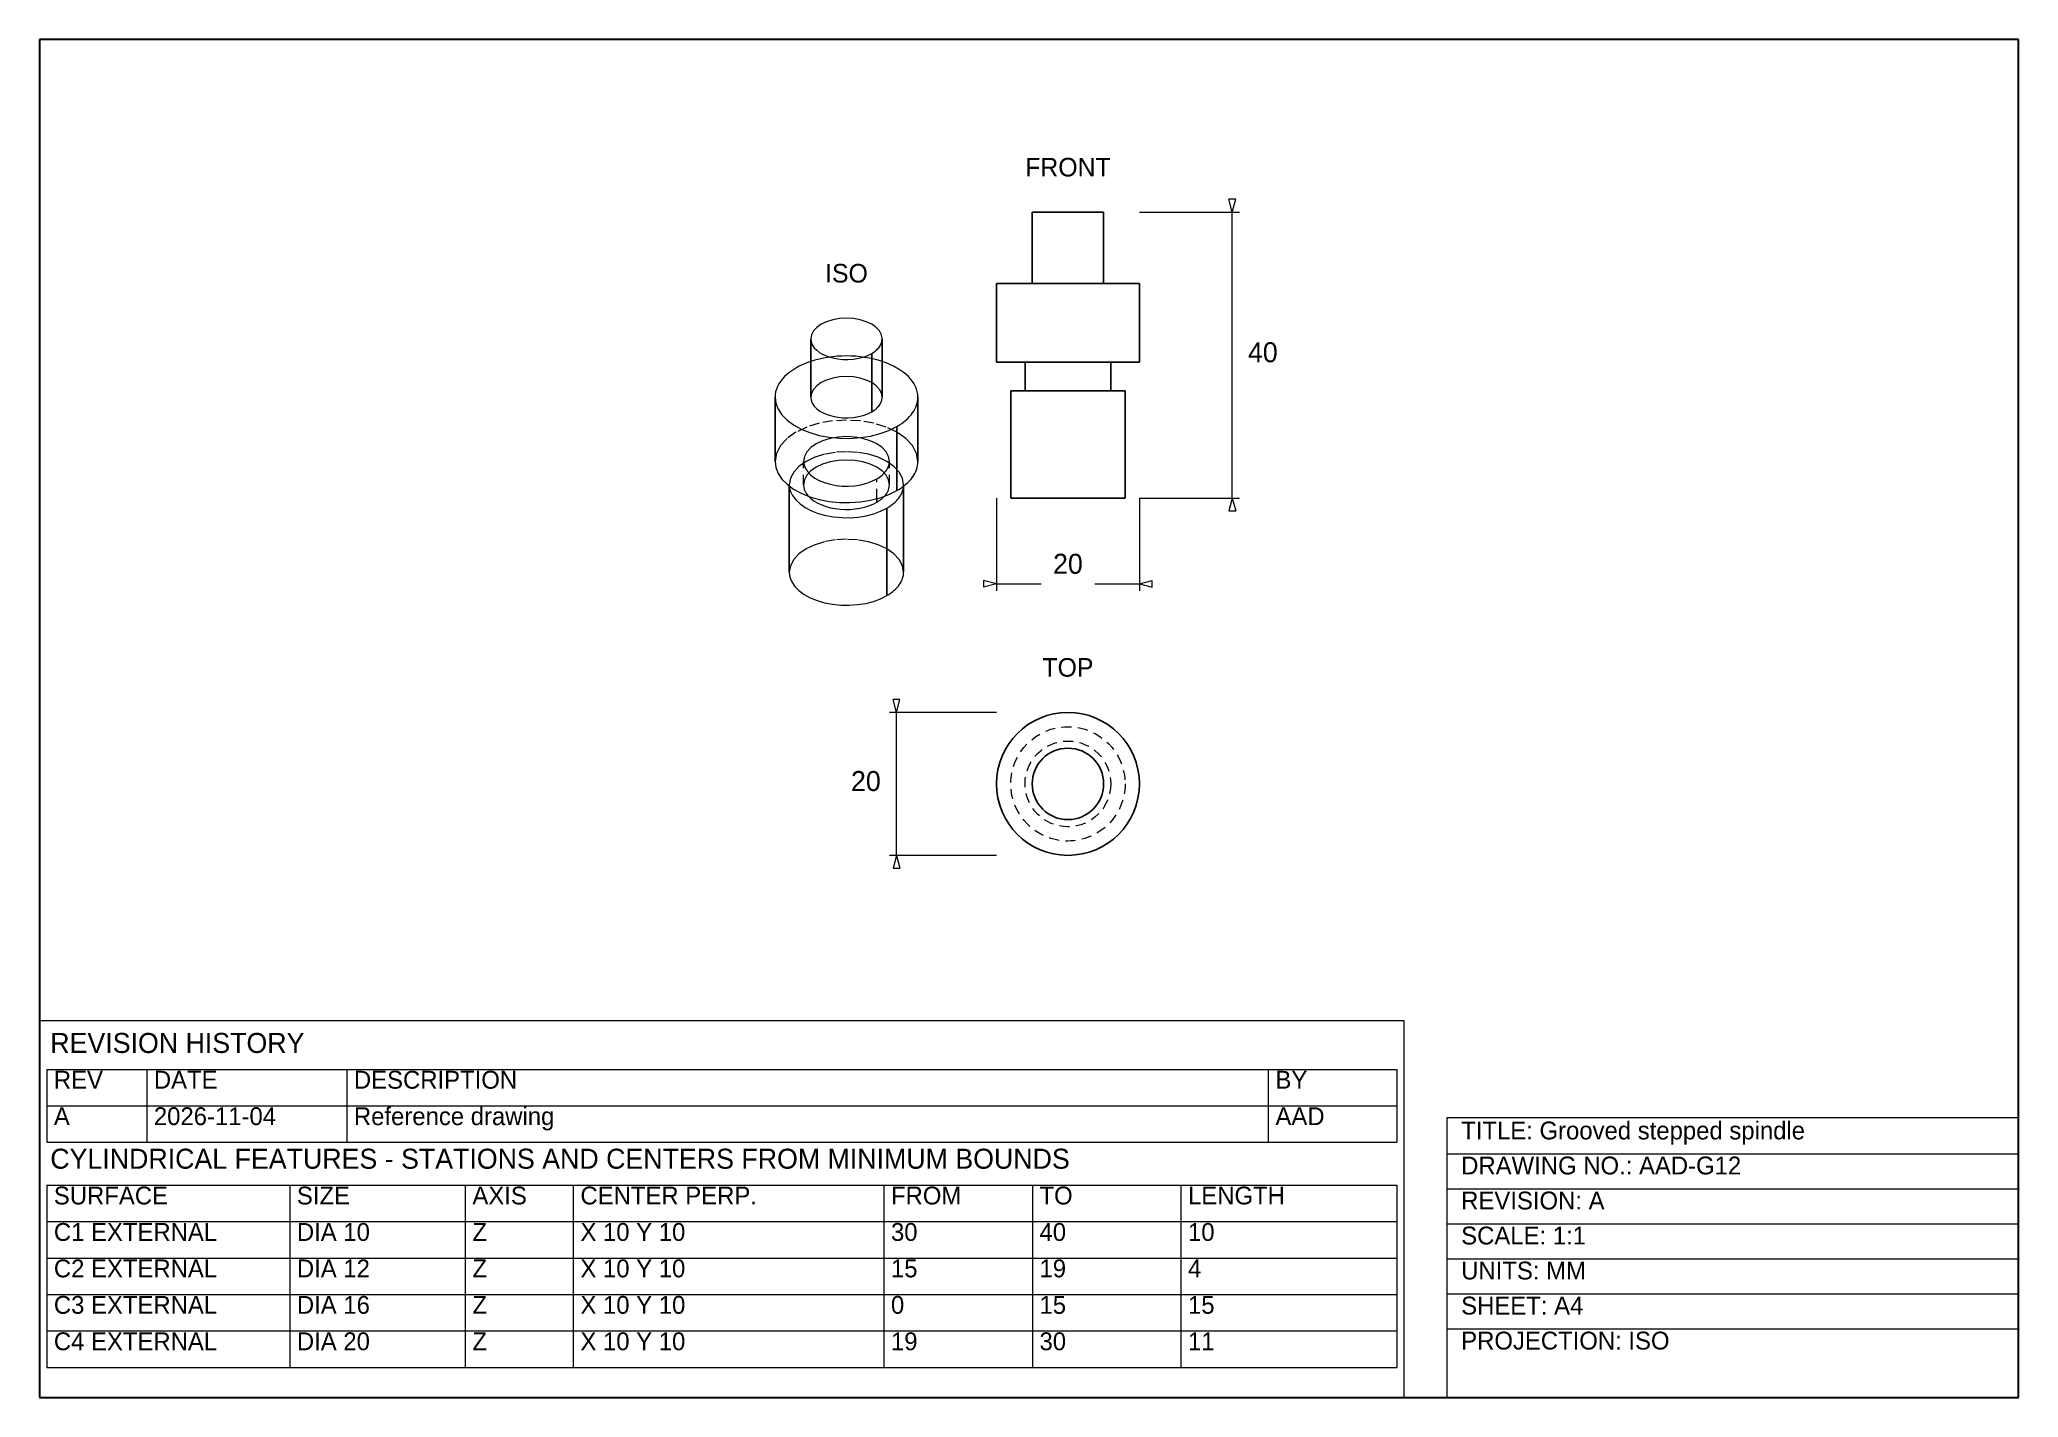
# Model space of a CAD drawing. Header units: millimetres. Extents: x 10 to 287, y 10 to 200.
import ezdxf
from ezdxf.enums import TextEntityAlignment as Align

# ---------------------------------------------------------------- set-up
doc = ezdxf.new("R2010")
doc.units = ezdxf.units.MM
doc.linetypes.add('HIDDEN', pattern=[2.3, 1.4, -0.9])
for name, color, linetype, lineweight in [('ANNOTATION', 7, 'Continuous', 18), ('BORDER', 7, 'Continuous', 18), ('DIMENSIONS', 7, 'Continuous', 18), ('HIDDEN', 8, 'Continuous', 18), ('SCHEDULE', 7, 'Continuous', 18), ('TITLE', 7, 'Continuous', 18), ('VISIBLE', 7, 'Continuous', 18)]:
    doc.layers.add(name, color=color, linetype=linetype, lineweight=lineweight)

msp = doc.modelspace()

# ---------------------------------------------------------------- linework, layer by layer
at = {"layer": 'BORDER', "lineweight": 30}
for p, q in [((287, 200), (10, 200)), ((10, 200), (10, 10)), ((287, 10), (287, 200)), ((10, 10), (287, 10))]:
    msp.add_line(p, q, dxfattribs=at)
at = {"layer": 'DIMENSIONS', "lineweight": 18}
for p, q in [((176.95, 175.85), (176.47, 177.65)), ((176.95, 175.85), (177.43, 177.65)), ((176.95, 135.85), (176.95, 175.85)), ((176.95, 135.85), (176.47, 134.05)), ((176.95, 135.85), (177.43, 134.05)), ((143.95, 123.85), (142.15, 124.33)), ((143.95, 123.85), (142.15, 123.37)), ((143.95, 123.85), (150.19, 123.85)), ((157.7, 123.85), (163.95, 123.85)), ((163.95, 123.85), (165.75, 124.33)), ((163.95, 123.85), (165.75, 123.37)), ((129.95, 105.85), (129.47, 107.65)), ((129.95, 105.85), (130.43, 107.65)), ((129.95, 85.85), (129.95, 105.85)), ((129.95, 85.85), (129.47, 84.05)), ((129.95, 85.85), (130.43, 84.05))]:
    msp.add_line(p, q, dxfattribs=at)
at = {"layer": 'DIMENSIONS', "lineweight": 13}
for p, q in [((177.43, 177.65), (176.47, 177.65)), ((163.95, 175.85), (177.95, 175.85)), ((143.95, 135.85), (143.95, 122.85)), ((163.95, 135.85), (163.95, 122.85)), ((163.95, 135.85), (177.95, 135.85)), ((176.47, 134.05), (177.43, 134.05)), ((142.15, 124.33), (142.15, 123.37)), ((165.75, 123.37), (165.75, 124.33)), ((143.95, 105.85), (128.95, 105.85)), ((130.43, 107.65), (129.47, 107.65)), ((143.95, 85.85), (128.95, 85.85)), ((129.47, 84.05), (130.43, 84.05))]:
    msp.add_line(p, q, dxfattribs=at)
at = {"layer": 'HIDDEN', "linetype": 'HIDDEN', "lineweight": 18}
for p, q in [((158.95, 165.85), (148.95, 165.85)), ((159.95, 154.85), (147.95, 154.85)), ((159.95, 150.85), (147.95, 150.85)), ((116.95, 137.71), (116.95, 140.98)), ((127.19, 135.75), (127.19, 138.53)), ((128.95, 137.71), (128.95, 140.98)), ((114.95, 137.51), (114.95, 137.71)), ((130.95, 137.51), (130.95, 137.71))]:
    msp.add_line(p, q, dxfattribs=at)
at = {"layer": 'HIDDEN', "linetype": 'HIDDEN', "lineweight": 15}
for points in [[(127.95, 154.96), (127.37, 155.14), (126.77, 155.29), (126.16, 155.43), (125.54, 155.53), (124.9, 155.62), (124.25, 155.68), (123.6, 155.72), (122.95, 155.73), (122.29, 155.72), (121.64, 155.68), (121, 155.62), (120.36, 155.53), (119.73, 155.43), (119.12, 155.29), (118.52, 155.14), (117.95, 154.96)], [(127.95, 149.96), (127.85, 150.52), (127.57, 151.06), (127.1, 151.56), (126.48, 152), (125.72, 152.36), (124.86, 152.63), (123.92, 152.79), (122.95, 152.84), (121.97, 152.79), (121.03, 152.63), (120.17, 152.36), (119.41, 152), (118.79, 151.56), (118.33, 151.06), (118.04, 150.52), (117.95, 149.96)], [(132.95, 140.98), (132.75, 142.1), (132.19, 143.19), (131.26, 144.18), (130.02, 145.06), (128.5, 145.78), (126.77, 146.31), (124.9, 146.64), (122.95, 146.75), (121, 146.64), (119.12, 146.31), (117.39, 145.78), (115.88, 145.06), (114.63, 144.18), (113.71, 143.19), (113.14, 142.1), (112.95, 140.98)], [(128.95, 140.98), (128.83, 141.65), (128.49, 142.3), (127.94, 142.9), (127.19, 143.43), (126.28, 143.86), (125.24, 144.18), (124.12, 144.37), (122.95, 144.44), (121.78, 144.37), (120.65, 144.18), (119.61, 143.86), (118.7, 143.43), (117.96, 142.9), (117.4, 142.3), (117.06, 141.65), (116.95, 140.98)], [(130.95, 137.71), (130.79, 138.61), (130.34, 139.48), (129.6, 140.28), (128.6, 140.98), (127.39, 141.55), (126.01, 141.98), (124.51, 142.24), (122.95, 142.33), (121.39, 142.24), (119.89, 141.98), (118.5, 141.55), (117.29, 140.98), (116.3, 140.28), (115.56, 139.48), (115.1, 138.61), (114.95, 137.71)], [(128.95, 137.71), (128.83, 138.39), (128.49, 139.04), (127.94, 139.64), (127.19, 140.16), (126.28, 140.59), (125.24, 140.91), (124.12, 141.11), (122.95, 141.17), (121.78, 141.11), (120.65, 140.91), (119.61, 140.59), (118.7, 140.16), (117.96, 139.64), (117.4, 139.04), (117.06, 138.39), (116.95, 137.71)], [(116.95, 140.98), (117.01, 140.47), (117.21, 139.97), (117.52, 139.5), (117.96, 139.05), (118.5, 138.65), (119.14, 138.3), (119.86, 138.01), (120.65, 137.78), (121.49, 137.62), (122.36, 137.53), (123.24, 137.52), (124.12, 137.58), (124.97, 137.72), (125.78, 137.92), (126.52, 138.19), (127.19, 138.53)], [(127.19, 138.53), (127.39, 138.65), (127.59, 138.78), (127.77, 138.91), (127.94, 139.05), (128.09, 139.2), (128.24, 139.34), (128.37, 139.5), (128.49, 139.65), (128.6, 139.81), (128.69, 139.97), (128.77, 140.13), (128.83, 140.3), (128.88, 140.47), (128.92, 140.64), (128.94, 140.81), (128.95, 140.98)], [(114.95, 137.71), (114.95, 137.7), (114.95, 137.69), (114.95, 137.67), (114.95, 137.66), (114.95, 137.65), (114.95, 137.63), (114.95, 137.62), (114.95, 137.61), (114.95, 137.6), (114.95, 137.58), (114.95, 137.57), (114.95, 137.56), (114.95, 137.54), (114.95, 137.53), (114.95, 137.52), (114.95, 137.51)], [(116.95, 137.71), (116.95, 137.6), (116.96, 137.5), (116.97, 137.39), (116.99, 137.29), (117.02, 137.18), (117.05, 137.08), (117.08, 136.97), (117.13, 136.87), (117.17, 136.77), (117.23, 136.66), (117.29, 136.56), (117.35, 136.46), (117.42, 136.37), (117.49, 136.27), (117.57, 136.17), (117.66, 136.08)], [(128.24, 136.08), (128.32, 136.17), (128.4, 136.27), (128.48, 136.37), (128.54, 136.46), (128.61, 136.56), (128.67, 136.66), (128.72, 136.77), (128.77, 136.87), (128.81, 136.97), (128.85, 137.08), (128.88, 137.18), (128.9, 137.29), (128.92, 137.39), (128.94, 137.5), (128.94, 137.6), (128.95, 137.71)], [(130.94, 137.51), (130.94, 137.52), (130.94, 137.53), (130.94, 137.54), (130.94, 137.56), (130.94, 137.57), (130.94, 137.58), (130.94, 137.6), (130.95, 137.61), (130.95, 137.62), (130.95, 137.63), (130.95, 137.65), (130.95, 137.66), (130.95, 137.67), (130.95, 137.69), (130.95, 137.7), (130.95, 137.71)], [(130.95, 125.46), (130.79, 126.36), (130.34, 127.23), (129.6, 128.03), (128.6, 128.73), (127.39, 129.3), (126.01, 129.73), (124.51, 129.99), (122.95, 130.08), (121.39, 129.99), (119.89, 129.73), (118.5, 129.3), (117.29, 128.73), (116.3, 128.03), (115.56, 127.23), (115.1, 126.36), (114.95, 125.46)]]:
    msp.add_lwpolyline(points, dxfattribs=at)
at = {"layer": 'HIDDEN', "linetype": 'HIDDEN', "lineweight": 18}
for radius in [8, 6]:
    msp.add_circle((153.95, 95.85), radius, dxfattribs=at)
at = {"layer": 'SCHEDULE', "lineweight": 18}
for p, q in [((201, 62.7), (10, 62.7)), ((10, 62.7), (10, 10)), ((201, 10), (201, 62.7)), ((10, 10), (201, 10))]:
    msp.add_line(p, q, dxfattribs=at)
at = {"layer": 'SCHEDULE', "lineweight": 13}
for p, q in [((11, 55.9), (200, 55.9)), ((11, 55.9), (11, 45.7)), ((25, 55.9), (25, 45.7)), ((53, 55.9), (53, 45.7)), ((182, 55.9), (182, 45.7)), ((200, 55.9), (200, 45.7)), ((11, 50.8), (200, 50.8)), ((11, 45.7), (200, 45.7)), ((11, 39.7), (200, 39.7)), ((11, 39.7), (11, 14.2)), ((45.02, 39.7), (45.02, 14.2)), ((69.59, 39.7), (69.59, 14.2)), ((84.71, 39.7), (84.71, 14.2)), ((128.18, 39.7), (128.18, 14.2)), ((148.97, 39.7), (148.97, 14.2)), ((169.76, 39.7), (169.76, 14.2)), ((200, 39.7), (200, 14.2)), ((11, 34.6), (200, 34.6)), ((11, 29.5), (200, 29.5)), ((11, 24.4), (200, 24.4)), ((11, 19.3), (200, 19.3)), ((11, 14.2), (200, 14.2))]:
    msp.add_line(p, q, dxfattribs=at)
at = {"layer": 'TITLE', "lineweight": 18}
for p, q in [((287, 49.1), (207, 49.1)), ((207, 49.1), (207, 10)), ((287, 10), (287, 49.1)), ((207, 10), (287, 10))]:
    msp.add_line(p, q, dxfattribs=at)
at = {"layer": 'TITLE', "lineweight": 13}
for p, q in [((207, 44.1), (287, 44.1)), ((207, 39.2), (287, 39.2)), ((207, 34.3), (287, 34.3)), ((207, 29.4), (287, 29.4)), ((207, 24.5), (287, 24.5)), ((207, 19.6), (287, 19.6))]:
    msp.add_line(p, q, dxfattribs=at)
at = {"layer": 'VISIBLE', "lineweight": 25}
for p, q in [((148.95, 165.85), (148.95, 175.85)), ((148.95, 175.85), (158.95, 175.85)), ((158.95, 165.85), (158.95, 175.85)), ((143.95, 154.85), (143.95, 165.85)), ((143.95, 165.85), (163.95, 165.85)), ((163.95, 154.85), (163.95, 165.85)), ((117.95, 149.96), (117.95, 158.12)), ((127.95, 149.96), (127.95, 158.12)), ((126.48, 147.92), (126.48, 156.08)), ((143.95, 154.85), (163.95, 154.85)), ((147.95, 150.85), (147.95, 154.85)), ((159.95, 150.85), (159.95, 154.85)), ((112.95, 140.98), (112.95, 149.96)), ((132.95, 140.98), (132.95, 149.96)), ((145.95, 135.85), (145.95, 150.85)), ((145.95, 150.85), (161.95, 150.85)), ((161.95, 135.85), (161.95, 150.85)), ((130.02, 136.89), (130.02, 145.88)), ((114.95, 125.46), (114.95, 137.51)), ((127.19, 135.26), (127.19, 135.75)), ((130.95, 125.46), (130.95, 137.51)), ((145.95, 135.85), (161.95, 135.85)), ((128.6, 122.2), (128.6, 134.44))]:
    msp.add_line(p, q, dxfattribs=at)
at = {"layer": 'VISIBLE', "lineweight": 18}
for points in [[(127.95, 158.12), (127.85, 158.69), (127.57, 159.23), (127.1, 159.73), (126.48, 160.16), (125.72, 160.52), (124.86, 160.79), (123.92, 160.95), (122.95, 161.01), (121.97, 160.95), (121.03, 160.79), (120.17, 160.52), (119.41, 160.16), (118.79, 159.73), (118.33, 159.23), (118.04, 158.69), (117.95, 158.12)], [(117.95, 158.12), (118, 157.7), (118.16, 157.29), (118.43, 156.89), (118.79, 156.52), (119.24, 156.18), (119.77, 155.89), (120.38, 155.65), (121.03, 155.46), (121.73, 155.32), (122.46, 155.25), (123.19, 155.24), (123.92, 155.29), (124.63, 155.41), (125.3, 155.58), (125.93, 155.8), (126.48, 156.08)], [(126.48, 156.08), (126.65, 156.18), (126.81, 156.29), (126.96, 156.4), (127.1, 156.52), (127.24, 156.64), (127.36, 156.76), (127.47, 156.89), (127.57, 157.02), (127.65, 157.15), (127.73, 157.29), (127.8, 157.42), (127.85, 157.56), (127.89, 157.7), (127.92, 157.84), (127.94, 157.98), (127.95, 158.12)], [(117.95, 154.96), (117.39, 154.76), (116.86, 154.54), (116.35, 154.3), (115.88, 154.04), (115.43, 153.76), (115.01, 153.47), (114.63, 153.17), (114.29, 152.84), (113.98, 152.51), (113.71, 152.17), (113.48, 151.81), (113.29, 151.45), (113.14, 151.08), (113.03, 150.71), (112.97, 150.34), (112.95, 149.96)], [(132.95, 149.96), (132.93, 150.34), (132.86, 150.71), (132.75, 151.08), (132.61, 151.45), (132.42, 151.81), (132.19, 152.17), (131.92, 152.51), (131.61, 152.84), (131.26, 153.17), (130.88, 153.47), (130.47, 153.76), (130.02, 154.04), (129.54, 154.3), (129.03, 154.54), (128.5, 154.76), (127.95, 154.96)], [(112.95, 149.96), (113.06, 149.11), (113.38, 148.28), (113.91, 147.49), (114.63, 146.75), (115.54, 146.08), (116.6, 145.5), (117.81, 145.01), (119.12, 144.62), (120.52, 144.36), (121.97, 144.21), (123.44, 144.19), (124.9, 144.3), (126.32, 144.52), (127.66, 144.87), (128.9, 145.32), (130.02, 145.88)], [(117.95, 149.96), (118, 149.53), (118.16, 149.12), (118.43, 148.72), (118.79, 148.35), (119.24, 148.02), (119.77, 147.73), (120.38, 147.48), (121.03, 147.29), (121.73, 147.16), (122.46, 147.09), (123.19, 147.07), (123.92, 147.13), (124.63, 147.24), (125.3, 147.41), (125.93, 147.64), (126.48, 147.92)], [(126.48, 147.92), (126.65, 148.02), (126.81, 148.13), (126.96, 148.24), (127.1, 148.35), (127.24, 148.47), (127.36, 148.6), (127.47, 148.72), (127.57, 148.85), (127.65, 148.99), (127.73, 149.12), (127.8, 149.26), (127.85, 149.39), (127.89, 149.53), (127.92, 149.68), (127.94, 149.82), (127.95, 149.96)], [(130.02, 145.88), (130.36, 146.08), (130.68, 146.3), (130.98, 146.52), (131.26, 146.75), (131.52, 146.99), (131.77, 147.24), (131.99, 147.49), (132.19, 147.75), (132.36, 148.01), (132.52, 148.28), (132.65, 148.56), (132.75, 148.83), (132.84, 149.11), (132.9, 149.39), (132.93, 149.67), (132.95, 149.96)], [(112.95, 140.98), (113.06, 140.13), (113.38, 139.3), (113.91, 138.51), (114.63, 137.77), (115.54, 137.1), (116.6, 136.51), (117.81, 136.02), (119.12, 135.64), (120.52, 135.38), (121.97, 135.23), (123.44, 135.21), (124.9, 135.31), (126.32, 135.54), (127.66, 135.88), (128.9, 136.34), (130.02, 136.89)], [(130.02, 136.89), (130.36, 137.1), (130.68, 137.31), (130.98, 137.54), (131.26, 137.77), (131.52, 138.01), (131.77, 138.26), (131.99, 138.51), (132.19, 138.77), (132.36, 139.03), (132.52, 139.3), (132.65, 139.57), (132.75, 139.85), (132.84, 140.13), (132.9, 140.41), (132.93, 140.69), (132.95, 140.98)], [(114.95, 137.51), (115.09, 136.84), (115.39, 136.2), (115.84, 135.59), (116.45, 135.02), (117.19, 134.51), (118.04, 134.06), (119.01, 133.69), (120.05, 133.41), (121.15, 133.21), (122.29, 133.11), (123.45, 133.1), (124.59, 133.19), (125.7, 133.37), (126.76, 133.65), (127.73, 134.01), (128.6, 134.44)], [(117.66, 136.08), (118.02, 135.73), (118.45, 135.42), (118.94, 135.13), (119.49, 134.88), (120.09, 134.67), (120.72, 134.49), (121.38, 134.37), (122.07, 134.28), (122.76, 134.25), (123.46, 134.26), (124.15, 134.32), (124.83, 134.42), (125.48, 134.57), (126.09, 134.76), (126.67, 134.99), (127.19, 135.26)], [(127.19, 135.26), (127.27, 135.31), (127.34, 135.35), (127.42, 135.4), (127.49, 135.45), (127.56, 135.5), (127.63, 135.55), (127.7, 135.6), (127.77, 135.65), (127.83, 135.7), (127.89, 135.75), (127.96, 135.8), (128.02, 135.86), (128.07, 135.91), (128.13, 135.97), (128.19, 136.02), (128.24, 136.08)], [(128.6, 134.44), (128.86, 134.6), (129.1, 134.76), (129.33, 134.93), (129.55, 135.1), (129.75, 135.28), (129.94, 135.47), (130.11, 135.66), (130.27, 135.85), (130.41, 136.05), (130.54, 136.25), (130.64, 136.45), (130.74, 136.66), (130.81, 136.87), (130.87, 137.08), (130.91, 137.29), (130.94, 137.51)], [(114.95, 125.46), (115.03, 124.79), (115.29, 124.12), (115.72, 123.49), (116.3, 122.9), (117.02, 122.36), (117.87, 121.89), (118.83, 121.5), (119.89, 121.2), (121, 120.98), (122.16, 120.87), (123.34, 120.85), (124.51, 120.93), (125.64, 121.11), (126.72, 121.39), (127.71, 121.75), (128.6, 122.2)], [(128.6, 122.2), (128.87, 122.36), (129.13, 122.53), (129.37, 122.71), (129.6, 122.9), (129.81, 123.09), (130, 123.29), (130.18, 123.49), (130.34, 123.7), (130.48, 123.91), (130.6, 124.12), (130.71, 124.34), (130.79, 124.56), (130.86, 124.79), (130.91, 125.01), (130.94, 125.24), (130.95, 125.46)]]:
    msp.add_lwpolyline(points, dxfattribs=at)
at = {"layer": 'VISIBLE', "lineweight": 25}
for radius in [10, 5]:
    msp.add_circle((153.95, 95.85), radius, dxfattribs=at)

# ---------------------------------------------------------------- texts
at = {"layer": 'ANNOTATION', "lineweight": 18}
for s, p in [('FRONT', (153.95, 180.85)), ('ISO', (122.95, 166.01)), ('TOP', (153.95, 110.85))]:
    msp.add_text(s, height=2.6, dxfattribs=at).set_placement(p, align=Align.CENTER)
at = {"layer": 'DIMENSIONS', "lineweight": 18}
msp.add_text('40', height=2.8, dxfattribs=at).set_placement((179.15, 154.85))
msp.add_text('20', height=2.8, dxfattribs=at).set_placement((153.95, 125.25), align=Align.CENTER)
msp.add_text('20', height=2.8, dxfattribs=at).set_placement((127.75, 94.85), align=Align.RIGHT)
at = {"layer": 'SCHEDULE', "lineweight": 18}
for s, height, p in [('REVISION HISTORY', 2.8, (11.5, 58.2)), ('REV', 2.5, (12, 53.2)), ('DATE', 2.5, (26, 53.2)), ('DESCRIPTION', 2.5, (54, 53.2)), ('BY', 2.5, (183, 53.2)), ('A', 2.5, (12, 48.1)), ('2026-11-04', 2.5, (26, 48.1)), ('Reference drawing', 2.5, (54, 48.1)), ('AAD', 2.5, (183, 48.1)), ('CYLINDRICAL FEATURES - STATIONS AND CENTERS FROM MINIMUM BOUNDS', 2.8, (11.5, 42)), ('SURFACE', 2.5, (12, 37)), ('SIZE', 2.5, (46.02, 37)), ('AXIS', 2.5, (70.59, 37)), ('CENTER PERP.', 2.5, (85.71, 37)), ('FROM', 2.5, (129.18, 37)), ('TO', 2.5, (149.97, 37)), ('LENGTH', 2.5, (170.76, 37)), ('C1 EXTERNAL', 2.5, (12, 31.9)), ('DIA 10', 2.5, (46.02, 31.9)), ('Z', 2.5, (70.59, 31.9)), ('X 10 Y 10', 2.5, (85.71, 31.9)), ('30', 2.5, (129.18, 31.9)), ('40', 2.5, (149.97, 31.9)), ('10', 2.5, (170.76, 31.9)), ('C2 EXTERNAL', 2.5, (12, 26.8)), ('DIA 12', 2.5, (46.02, 26.8)), ('Z', 2.5, (70.59, 26.8)), ('X 10 Y 10', 2.5, (85.71, 26.8)), ('15', 2.5, (129.18, 26.8)), ('19', 2.5, (149.97, 26.8)), ('4', 2.5, (170.76, 26.8)), ('C3 EXTERNAL', 2.5, (12, 21.7)), ('DIA 16', 2.5, (46.02, 21.7)), ('Z', 2.5, (70.59, 21.7)), ('X 10 Y 10', 2.5, (85.71, 21.7)), ('0', 2.5, (129.18, 21.7)), ('15', 2.5, (149.97, 21.7)), ('15', 2.5, (170.76, 21.7)), ('C4 EXTERNAL', 2.5, (12, 16.6)), ('DIA 20', 2.5, (46.02, 16.6)), ('Z', 2.5, (70.59, 16.6)), ('X 10 Y 10', 2.5, (85.71, 16.6)), ('19', 2.5, (129.18, 16.6)), ('30', 2.5, (149.97, 16.6)), ('11', 2.5, (170.76, 16.6))]:
    msp.add_text(s, height=height, dxfattribs=at).set_placement(p)
at = {"layer": 'TITLE', "lineweight": 18}
for s, p in [('TITLE: Grooved stepped spindle', (209, 46.1)), ('DRAWING NO.: AAD-G12', (209, 41.2)), ('REVISION: A', (209, 36.3)), ('SCALE: 1:1', (209, 31.4)), ('UNITS: MM', (209, 26.5)), ('SHEET: A4', (209, 21.6)), ('PROJECTION: ISO', (209, 16.7))]:
    msp.add_text(s, height=2.5, dxfattribs=at).set_placement(p)

doc.saveas('drawing.dxf')
